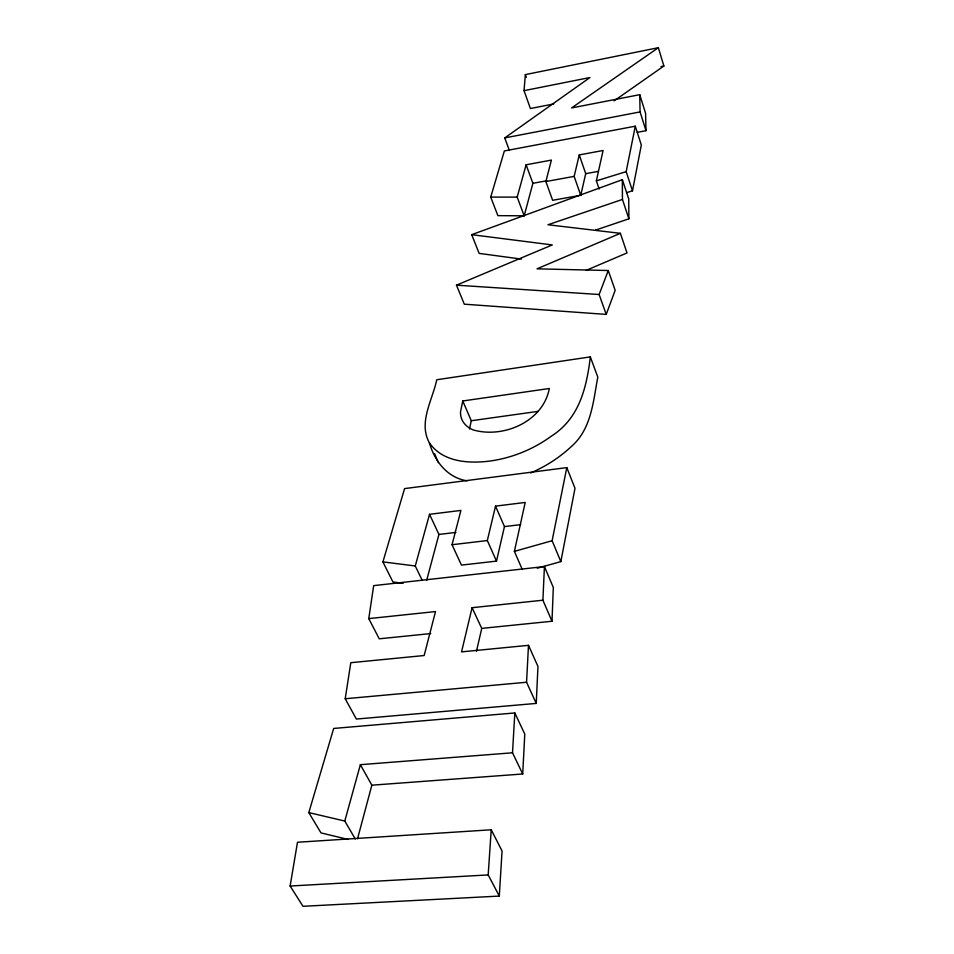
<?xml version="1.0" encoding="UTF-8"?>
<svg xmlns="http://www.w3.org/2000/svg" width="954" height="954" viewBox="0 0 954 954"><rect width="100%" height="100%" fill="white"/><g stroke="black" fill="none" stroke-linecap="round" stroke-linejoin="round"><path stroke-width="1.43" d="M551.996 621.245L542.898 600.209L472.075 607.698L481.746 628.388L551.996 621.245L553.332 587.497L544.424 566.545L373.67 585.637L368.769 618.609L379.239 638.81L430.755 633.575M542.898 600.209L544.424 566.545M368.769 618.609L435.513 611.562L424.16 655.529L350.798 662.696L345.205 698.745L356.367 719.054L536.243 703.42L537.961 666.429L528.492 645.333L461.557 651.88L472.075 607.698M536.243 703.42L526.56 682.253L528.492 645.333M522.709 773.992L512.513 752.789L360.362 764.691L371.857 785.19L522.709 773.992L524.783 734.115L514.826 712.948L333.685 728.451L308.81 812.593L321.021 832.914L348.198 839.46M512.513 752.789L514.826 712.948M499.3 896.08L502.054 850.956L491.227 829.789L297.493 842.251L290.123 886.027L302.99 906.3L499.3 896.08L488.186 874.925L491.227 829.789M553.714 103.95L530.4 108.517L524.032 90.666L525.356 74.615L658.355 47.7L663.877 66.017L614.185 100.802M469.499 429.038L471.276 420.738L462.773 400.978L549.313 388.505C543.255 421.549 503.271 438.804 472.945 429.849A48.487 28.501 -22.4 0 1 460.532 411.77L462.773 400.978M537.281 568.214L560.833 561.608L575 488.293L566.795 467.615L404.579 488.603L382.912 561.882L392.917 581.952L403.148 583.323M626.838 192.565L632.478 190.824L641.315 145.056L635.292 126.19L504.368 150.947L490.726 197.096L497.869 215.64L524.187 215.819L532.892 183.299L526.107 164.792L551.4 160.093L545.867 181.534L552.64 200.292L580.747 195.284L585.72 173.676L579.269 154.918L603.083 150.493L596.357 180.866L599.148 189.035M560.833 561.608L552.127 540.715L566.795 467.615M632.478 190.824L626.17 171.648L635.292 126.19M590.335 356.891C586.603 387.896 579.269 418.436 551.293 436.205C533.25 449.334 512.131 457.944 490.022 461.032C468.796 463.775 442.716 462.201 429.419 442.883C418.031 422.503 432.615 399.964 436.741 379.752L590.335 356.891L597.8 377.128C593.221 401.36 591.468 428.895 571.553 446.341C559.581 457.55 545.7 466.53 530.615 472.945M522.303 569.514L514.385 551.376L525.213 502.448L495.531 506.133L487.327 540.56L496.497 561.107L461.474 565.102L452.041 544.722L460.901 510.426L429.538 514.313L415.264 565.984L422.014 579.913M496.497 561.107L504.451 526.584L495.531 506.133M476.487 651.236L481.746 628.388M580.747 195.284L574.153 176.383L579.269 154.918M357.535 838.709L371.857 785.19M426.617 580.497L438.935 534.443L429.538 514.313M355.282 838.971L344.788 821.048L360.362 764.691M524.187 215.819L517.187 197.108L526.107 164.792M521.444 259.094L479.146 253.394L471.693 234.672L552.271 244.928L456.477 285.174L464.312 304.183L606.219 314.403L615.175 290.326L608.27 270.519L536.995 268.837L620.374 233.325L627.016 252.941L586.34 270.28M606.219 314.403L599.136 294.5L608.27 270.519M509.4 150.493L504.749 137.925L589.966 77.524L524.032 90.666M658.355 47.7L571.577 107.945L639.74 94.684L645.584 113.299L646.001 130.686L637.224 132.344M471.693 234.672L622.354 179.686L628.71 198.909L628.901 218.812L595.427 230.152M622.354 179.686L622.437 199.446L547.966 224.75L620.374 233.325M596.357 180.866L626.17 171.648M514.385 551.376L552.127 540.715M660.967 66.589L663.877 66.017M504.749 137.925L640.074 111.916L639.74 94.684M532.892 183.299L546.857 180.759M585.72 173.676L598.253 171.386M545.867 181.534L574.153 176.383M471.276 420.738L538.271 411.341M438.935 534.443L455.917 532.404M504.451 526.584L520.645 524.64M452.041 544.722L487.327 540.56M345.205 698.745L526.56 682.253M290.123 886.027L488.186 874.925M490.726 197.096L517.187 197.108M456.477 285.174L599.136 294.5M382.912 561.882L415.264 565.984M308.81 812.593L344.788 821.048M467.114 480.828C447.366 477.775 434.607 461.164 429.419 442.883M434.642 453.71L438.375 462.678M525.356 74.615L526.322 77.334M622.437 199.446L628.901 218.812M640.074 111.916L646.001 130.686"/></g></svg>
